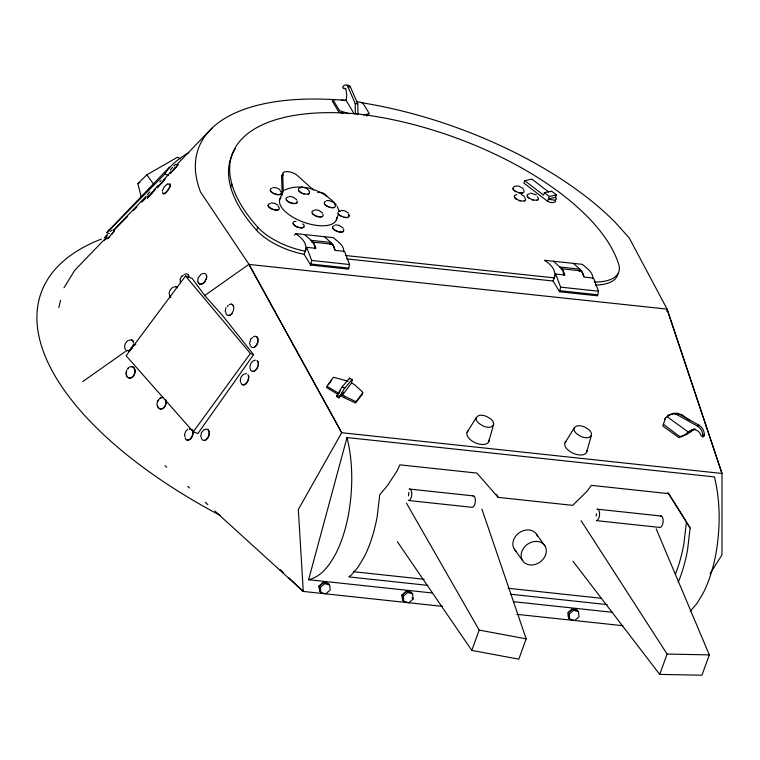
<?xml version="1.0" encoding="UTF-8"?>
<svg xmlns="http://www.w3.org/2000/svg" width="760" height="760" viewBox="0 0 760 760"><rect width="100%" height="100%" fill="white"/><g stroke="black" fill="none" stroke-linecap="round" stroke-linejoin="round"><path stroke-width="1.14" d="M249.508 343.596L250.847 338.647M200.707 436.449L201.457 432.668L204.174 429.571M225.207 311.438L225.957 307.648M687.059 522.899L690.108 527.972L687.61 549.518A82.945 35.758 -83.9 0 1 678.186 582.397M666.919 311.476L667.1 309.111L629.232 237.956L615.106 222.214A248.197 110.741 19.9 0 0 361.085 102.657M663.214 424.08L678.091 435.366C684.142 440.211 689.957 426.132 696.768 430.369A7.049 5.529 59.8 0 1 699.817 433.058L701.119 435.689L702.772 436.886C703.285 432.687 701.081 428.174 697.404 426.056L676.125 414.209L673.284 414L669.123 414.998L665.522 417.895L664.933 419.216M667.822 415.673L673.398 413.269L677.663 413.307L698.934 425.163C702.611 427.281 704.814 431.794 704.311 435.993L702.772 436.886M349.875 379.078L349.552 378.147L341.677 387.505L336.499 396.568L339.017 397.898L341.097 394.611A7.049 0.731 -62.2 0 1 342.637 392.407L343.254 392.226L342.409 395.115L355.965 401.717L363.071 392.502L354.407 384.55L351.51 383.021L342.409 395.115L340.727 394.231M408.471 495.881L408.832 492.451M596.248 516.011L596.486 513.722M169.024 293.512L170.155 289.892L172.776 287.27M313.187 242.136L331.778 244.159L333.868 246.487L335.264 250.401L344.574 251.398L349.562 264.518L348.507 269.135L310.612 265.069L311.666 260.452L306.679 247.342L315.989 248.34L313.804 243.095L311.6 242.07M561.013 268.698L580.744 270.845L582.834 273.173L584.221 277.087L593.541 278.084L598.528 291.203L597.474 295.82L559.578 291.755L560.623 287.137L555.645 274.027L564.956 275.025L562.77 269.781L553.461 261.24M184.395 434.872L185.773 431.176L187.834 429.229M354.322 114.038L346.094 100.348L346.75 95.399L346.104 90.079A7.049 3.04 -83.9 0 0 344.622 88.264L343.349 88.388L342.655 87.248C343.425 84.797 347.168 83.743 347.938 86.792L355.214 103.531L355.376 113.715L357.95 113.99L357.779 103.806L350.056 86.203L348.27 85.063L346.845 85.576M58.814 307.572L60.591 300.248M432.24 592.981L308.598 579.728L347.006 437.541L714.419 476.919C720.508 501.647 720.328 527.563 716.129 552.577A82.945 35.758 -83.9 0 1 703.057 593.332L696.948 603.459L690.26 611.278M488.737 441.702L493.468 424.992A9.538 5.139 23.9 0 0 490.827 419.045L486.799 416.537A9.225 4.969 23.9 0 0 478.439 415.644L476.349 417.487L467.105 432.298M586.615 452.19L591.346 435.48A9.538 5.139 23.9 0 0 588.706 429.533L584.678 427.025A9.225 4.969 23.9 0 0 576.317 426.132L574.227 427.984L564.984 442.795M162.203 190.931L164.321 186.713L167.513 183.796M179.987 279.509L181.707 275.975M305.263 251.256C308.056 243.684 301.34 237.291 295.498 233.595L294.566 235.182M554.23 277.941C557.023 270.37 550.306 263.976 544.464 260.281L582.359 264.337C586.539 268.318 593.313 271.899 592.686 278.616M157.472 401.014L156.95 405.203M310.612 265.069L304.152 254.324A47.823 21.337 19.9 0 1 256.614 230.299A211.964 94.582 19.9 0 1 230.726 187.283L231.866 184.148A206.464 92.121 19.9 0 1 251.332 130.995A211.071 94.183 19.9 0 1 358.758 114.066A211.071 94.183 19.9 0 1 502.769 157.947A206.464 92.121 19.9 0 1 593.294 222.889A211.964 94.582 19.9 0 1 619.181 265.905A50.587 22.572 19.9 0 1 594.32 282.007M256.614 230.299L257.745 227.164A211.964 94.582 19.9 0 1 231.866 184.148M282.197 195.035L281.627 176.51L282.72 173.498A8.806 3.933 19.9 0 1 288.22 171.665A8.806 3.933 19.9 0 1 296.846 175.009L313.557 190.114M279.946 199.044L282.122 193.021M304.152 254.324L306.679 247.342M336.291 220.039L338.466 214.016M330.058 244.444L330.78 242.459L310.868 240.321M548.815 192.109L531.914 179.141L524.751 180.69L523.878 183.103L547.58 201.286L550.525 202.511L553.831 202.559L555.589 201.409L555.313 200.288M555.617 197.325L556.453 199.006L554.705 200.155L549.271 199.376L548.454 198.873L555.617 197.325L556.491 194.911L551.561 191.14L544.407 192.689L543.533 195.101L524.751 180.69M547.58 201.286L549.328 196.469L556.491 194.911M555.645 274.027L553.109 281.01L559.578 291.755M579.025 271.13L579.747 269.144L559.835 267.007M481.925 509.19L526.167 638.837L518.814 659.158L471.817 650.417L479.17 630.087L406.514 503.253M656.203 528.846L709.317 654.882L701.955 675.212L659.727 674.395L667.09 654.065L581.144 520.733M665.522 417.895L662.815 426.018L679.003 437.693L686.593 434.349L695.125 428.944M326.325 387.334L337.012 393.898L337.601 392.578L326.866 386.26L333.526 377.216L348.023 381.188M668.819 415.976L669.351 414.779M686.593 434.349L687.183 433.029M690.916 431.832L691.505 430.512L694.032 428.783M362.121 393.195L362.425 394.079L355.556 403.019L344.109 397.641L344.698 396.321M351.51 383.021L352.402 379.61L349.552 378.147M106.409 236.493L107.34 234.831M339.017 397.898L344.195 388.835L352.07 379.477M147.335 197.505L155.068 189.136L153.986 189.952M147.383 198.008L148.608 196.28M337.915 394.383L336.499 396.568M63.954 287.802L74.822 270.18L106.846 237.016M710.039 573.705L721.962 554.895L722 473.47L667.1 309.111L248.919 264.413L341.696 432.715L722 473.47L667.052 309.225M109.402 233.614L106.78 232.655L164.834 174.068C170.382 164.834 179.607 158.023 188.765 152.674M106.78 232.655L169.518 167.038M163.333 180.386L170.268 172.425M170.354 169.955L172.634 167.191M253.574 354.644L197.913 433.542L193.277 431.822L126.122 355.756L185.516 276.003L192.195 278.492L204.706 295.526L222.195 315.134L253.574 354.644L250.41 353.466L185.516 276.003M147.459 194.693L149.815 191.862M493.468 424.992L491.378 426.844A9.225 4.969 23.9 0 1 483.018 425.952L478.99 423.443A9.538 5.139 23.9 0 1 476.349 417.487M591.346 435.48L589.256 437.332A9.225 4.969 23.9 0 1 580.896 436.44L576.869 433.931A9.538 5.139 23.9 0 1 574.227 427.984M193.277 431.822L250.41 353.466M328.31 384.702L331.616 380.294M171.18 171.437C166.487 177.621 179.987 163.371 177.441 164.711M147.754 196.916L148.399 196.089M153.225 192.061L155.287 189.325L151.43 193.021M164.559 180.063L159.961 185.126M175.38 168.264L178.23 164.568L177.659 164.901M104.357 237.661L107.093 234.84M104.158 240.388L105.545 238.877M159.144 185.079L156.968 187.644L164.986 179.056L163.153 180.785M152.266 193.173L147.497 198.027M175.199 167.305L170.449 173.232M173.318 170.516L174.353 169.404M159.752 181.802L160.949 180.538M113.42 230.214L146.272 196.194M176.662 164.73L211.973 128.174M159.02 186.114L157.273 187.815M114.427 229.748L127.689 216.362M133.494 210.511L136.809 207.157M141.778 202.141L145.93 197.961M155.04 188.755L158.355 185.411M667.289 416.869L688.569 432.212L692.17 429.618M141.322 197.296L137.816 183.654L146.832 174.819L177.412 157.273L180.528 158.764M173.85 165.908L174.353 165.414M172.358 171.513L170.867 172.919M110.171 231.534L112.299 229.919M319.39 589.095L319.029 586.026L323.38 582.207L324.681 583.614L329.612 584.906L330.201 590.026L325.859 593.845L320.919 592.543L319.618 591.137M320.919 592.543L320.33 587.433L324.681 583.614M401.992 594.918L406.334 591.1L411.264 592.392L412.566 593.797L413.155 598.918L408.813 602.727L403.883 601.436L402.581 600.029L401.992 594.918L403.294 596.325L403.883 601.436M403.294 596.325L407.635 592.505L412.566 593.797M569.791 619.219L569.202 614.108L573.543 610.289L578.474 611.582L579.063 616.692L574.721 620.511L569.791 619.219L568.489 617.813L568.138 614.745M108.214 230.508L111.34 228.066M174.752 165.053L175.731 164.416M82.659 381.653L127.139 350.265M131.005 347.538L135.84 344.128M204.487 295.678L248.966 264.29L200.526 192.014A248.197 110.741 19.9 0 1 335.53 99.721M128.221 340.413C125.257 342.152 123.282 346.807 125.628 349.714M201.362 273.923L198.113 277.751L197.743 281.76M676.125 414.209L677.663 413.307M697.404 426.056L698.934 425.163M690.108 431.319L691.505 430.512M702.895 435.556L704.434 434.663M137.816 183.654L139.859 182.486M284.42 190.171C301.91 181.849 324.644 190.921 336.414 205.067M330.438 244.321L331.322 244.074M579.395 271.006L580.288 270.76M514.644 186.19L518.558 186.076L522.994 188.366M308.598 579.728C321.575 576.736 329.602 564.927 335.644 553.954A82.945 35.758 -83.9 0 0 348.726 513.2C352.925 488.176 353.106 462.26 347.006 437.541M317.737 192.593C321.119 191.729 325.394 193.296 326.971 196.526M363.631 115.054L369.351 113.686L362.644 102.666L356.411 101.612M366.32 115.938L368.78 115.007M326.543 200.593L329.887 200.688L334.315 202.977M678.167 414.295L681.482 414.409L689.871 420.441M255.398 360.145C251.085 360.553 248.662 366.32 250.591 369.997M272.954 187.473L276.478 187.834L279.889 189.572M335.359 224.903L338.903 225.292L343.007 227.781M332.785 100.728L332.3 101.127L338.817 111.91L342.978 113.496M667.09 654.065L709.317 654.882M530.442 193.087L536.408 194.921M301.54 187.045L306.432 188.233L309.263 190.864M289.237 196.336L292.904 196.982L296.647 199.605M271.339 202.806L275.006 203.452L278.16 205.343M341.287 210.302L344.954 210.947L348.108 212.838M315.181 209.722L318.858 210.368L322.591 212.99M409.184 489.022L473.394 495.9L474.563 496.783L475.266 498.959A5.662 2.441 -83.9 0 1 474.667 504.668L473.537 506.673L472.197 507.328L408.604 500.507L409.944 499.861L411.084 497.857A5.662 2.441 -83.9 0 0 411.673 492.138L410.979 489.962L409.801 489.079M472.777 495.843L473.394 495.9M596.961 509.153L661.172 516.021L662.34 516.904L663.043 519.08A5.662 2.441 -83.9 0 1 662.444 524.799L661.314 526.803L659.975 527.45L596.381 520.638L597.721 519.982L598.851 517.978A5.662 2.441 -83.9 0 0 599.45 512.269L598.756 510.093L597.578 509.209M660.554 515.964L661.172 516.021M246.468 373.663C242.335 373.207 239.637 378.309 240.407 381.938M347.938 86.792L350.502 87.067M343.349 88.388L345.914 88.663M346.094 100.348L332.794 99.465L339.492 110.609L348.783 113.705M355.214 103.531L357.779 103.806M295.498 233.595L333.402 237.652C337.582 241.642 344.356 245.214 343.719 251.93M345.42 255.493L554.372 277.894M346.645 258.885L553.232 281.029M311.666 260.452L349.562 264.518M560.623 287.137L598.528 291.203M310.983 264.043L348.878 268.109M559.949 290.728L597.844 294.794M427.842 585.371L348.773 576.897L351.376 574.959L358.055 567.131L364.163 557.014A82.945 35.758 -83.9 0 0 377.245 516.249L379.743 494.703L387.514 485.516L397.062 470.962L399.874 464.835L476.947 473.09L498.142 497.372L572.736 505.362L586.967 491.321L591.442 485.365L668.524 493.63L690.108 527.972M353.372 571.691L424.175 579.281M507.965 588.259L601.198 598.253M510.454 594.225L607.221 604.599M513.494 601.692L612.417 612.294M442.443 606.366L303.269 591.442L214.843 511.024M516.753 614.327L622.915 625.708M479.17 630.087L526.167 638.837M573.23 609.14L577.172 610.175L578.474 611.582M577.381 610.403L572.451 609.102L568.109 612.921L568.698 618.032M411.474 592.619L406.543 591.318L402.202 595.137L402.791 600.258M324.358 582.464L328.31 583.5L329.612 584.906M328.519 583.727L323.589 582.436L319.238 586.245L319.827 591.365M164.834 174.068L168.311 175.37M521.274 194.57L524.428 196.469M561.478 268.784L563.036 270.94L563.778 275.519M342.133 386.925L344.66 388.255M337.601 392.578L339.131 393.385M340.052 395.504L344.109 397.641M337.126 395.295L339.644 396.625M544.407 192.689L549.328 196.469M573.372 263.378L581.865 271.054L583.67 276.697M324.406 236.692L332.899 244.369L334.713 250.012M304.494 234.555C308.674 238.545 315.447 242.117 314.82 248.833M164.948 465.633L166.696 467.229M187.71 486.343L189.458 487.929M205.219 502.265L207.841 504.649M279.993 569.477L283.442 572.726M288.61 577.609L303.269 591.442L298.328 509.485L341.696 432.715L248.966 264.29M573.543 610.289L572.242 608.883L567.9 612.693L569.202 614.108M406.334 591.1L407.635 592.505M412.062 597.731L413.155 598.918M319.029 586.026L320.33 587.433M572.936 561.212L659.727 674.395M146.832 174.819L154.023 184.727M536.579 534.318L544.892 545.813A13.385 10.896 -35.9 0 1 533.207 564.87A13.385 10.896 -35.9 0 1 523.108 548.919A13.385 10.896 -35.9 0 1 544.892 545.813M514.273 549.1L522.586 560.595M397.375 541.718L471.817 650.417M667.936 492.461L686.442 521.883L683.943 543.428A82.945 35.758 -83.9 0 1 675.383 574.208M496.308 494.323L498.142 497.372M337.269 206.416L338.846 210.453M282.72 173.498L283.29 192.023M341.325 100.139A248.197 110.741 19.9 0 1 346.009 100.538M586.872 450.509A11.799 6.356 23.9 0 1 573.372 453.368A11.799 6.356 23.9 0 1 565.981 441.427M488.993 440.021A11.799 6.356 23.9 0 1 475.494 442.88A11.799 6.356 23.9 0 1 468.103 430.939M516.163 551.228A13.385 10.896 -35.9 0 1 519.118 532.827A13.385 10.896 -35.9 0 1 537.424 536.038M220.324 515.498A348.821 155.638 19.9 0 1 101.394 239.058M113.753 230.28A5.89 0.665 -49.1 0 1 110.552 235.41A5.89 0.665 -49.1 0 1 107.017 237.88M114.437 230.698A5.89 0.665 -49.1 0 1 113.487 232.237M112.698 233.282A5.89 0.665 -49.1 0 1 111.767 234.431M109.754 236.702A5.89 0.665 -49.1 0 1 107.986 238.44M247.969 374.67A5.89 3.429 -67.2 0 1 246.354 383.03A5.89 3.429 -67.2 0 1 240.968 382.822M248.615 375.744A5.89 3.429 -67.2 0 1 247.009 382.555A5.89 3.429 -67.2 0 1 242.278 384.579M129.647 366.966A5.89 4.237 -72.3 0 1 134.947 371.526A5.89 4.237 -72.3 0 1 129.133 377.995A5.89 4.237 -72.3 0 1 126.844 370.082M127.604 368.78A5.89 4.237 -72.3 0 1 128.564 367.716M130.986 366.633A5.89 4.237 -72.3 0 1 134.406 374.547A5.89 4.237 -72.3 0 1 126.768 375.858M126.398 374.556A5.89 4.237 -72.3 0 1 126.53 371.602M127.794 368.847A5.89 4.237 -72.3 0 1 128.754 367.783M256.889 360.515A5.89 3.429 -67.6 0 1 256.87 368.344A5.89 3.429 -67.6 0 1 251.085 370.405M257.773 361.266A5.89 3.429 -67.6 0 1 258.219 362.244M258.409 363.479A5.89 3.429 -67.6 0 1 258.343 364.866M258.01 366.329A5.89 3.429 -67.6 0 1 252.804 371.459M204.744 429.618A5.89 3.639 -69.4 0 1 209.152 432.411A5.89 3.639 -69.4 0 1 205.627 439.916A5.89 3.639 -69.4 0 1 201.219 437.133M207.888 429.542A5.89 3.639 -69.4 0 1 208.611 430.226M209.114 431.233A5.89 3.639 -69.4 0 1 204.801 440.43M192.071 429.846A5.89 3.667 -69.8 0 1 190.807 438.339A5.89 3.667 -69.8 0 1 185.145 438.035M184.889 436.772A5.89 3.667 -69.8 0 1 184.908 435.356M189.449 428.849A5.89 3.667 -69.8 0 1 190.456 428.801M192.28 429.923A5.89 3.667 -69.8 0 1 192.498 435.831A5.89 3.667 -69.8 0 1 188.48 440.125M187.482 440.173A5.89 3.667 -69.8 0 1 186.589 439.831M189.658 428.925A5.89 3.667 -69.8 0 1 190.665 428.877M168.074 184.376A5.89 1.862 -54.9 0 1 169.936 186.105A5.89 1.862 -54.9 0 1 165.452 192.679A5.89 1.862 -54.9 0 1 162.811 192.1M170.192 184.205A5.89 1.862 -54.9 0 1 169.499 187.843M168.777 189.136A5.89 1.862 -54.9 0 1 167.912 190.399M166.963 191.567A5.89 1.862 -54.9 0 1 163.181 193.629M229.263 304.617A5.89 3.676 -69.4 0 1 233.709 307.467A5.89 3.676 -69.4 0 1 230.156 314.953A5.89 3.676 -69.4 0 1 225.71 312.103M227.325 306.47A5.89 3.676 -69.4 0 1 228.247 305.387M233.159 305.273A5.89 3.676 -69.4 0 1 233.662 306.29M232.303 313.187A5.89 3.676 -69.4 0 1 228.304 315.505M231.534 304.228A5.89 3.676 -69.4 0 1 232.427 304.57M165.49 399.674A5.89 4.208 -73.6 0 1 163.077 408.205A5.89 4.208 -73.6 0 1 157.339 405.431M157.938 401.014A5.89 4.208 -73.6 0 1 158.678 399.703M159.609 398.639A5.89 4.208 -73.6 0 1 162.944 397.48M165.689 399.731A5.89 4.208 -73.6 0 1 163.789 407.835A5.89 4.208 -73.6 0 1 157.909 406.799M158.127 401.071A5.89 4.208 -73.6 0 1 158.868 399.76M159.809 398.696A5.89 4.208 -73.6 0 1 163.134 397.537M173.745 287.195A5.89 3.496 -60.6 0 1 177.346 287.764M170.63 297.188A5.89 3.496 -60.6 0 1 169.461 294.329M170.839 297.302A5.89 3.496 -60.6 0 1 169.784 295.649M176.044 286.872A5.89 3.496 -60.6 0 1 176.899 287.204M129.171 340.299A5.89 3.61 -61.9 0 1 133.465 343.073M133.342 344.441A5.89 3.61 -61.9 0 1 132.934 345.866M132.278 347.253A5.89 3.61 -61.9 0 1 127.195 350.731M133.066 340.974A5.89 3.61 -61.9 0 1 133.504 341.962M132.477 347.358A5.89 3.61 -61.9 0 1 128.421 350.806M131.499 339.957A5.89 3.61 -61.9 0 1 132.382 340.29M184.518 274.331A5.89 3.496 -60.9 0 1 188.679 277.02M180.434 282.72A5.89 3.496 -60.9 0 1 180.452 280.165M182.419 276.117A5.89 3.496 -60.9 0 1 183.435 275.082M188.328 274.968A5.89 3.496 -60.9 0 1 188.879 277.134M202.312 273.856A5.89 3.553 -60 0 1 206.53 276.155A5.89 3.553 -60 0 1 202.996 283.252A5.89 3.553 -60 0 1 198.151 282.197M206.606 275.49A5.89 3.553 -60 0 1 206.159 279.452M205.475 280.82A5.89 3.553 -60 0 1 198.35 282.312M253.46 336.709A5.89 3.639 -71 0 1 257.583 342.456A5.89 3.639 -71 0 1 250.809 346.522M250.306 345.505A5.89 3.639 -71 0 1 250.04 344.242M251.569 338.58A5.89 3.639 -71 0 1 252.462 337.488M256.576 336.632A5.89 3.639 -71 0 1 258.067 339.615M258.067 341.041A5.89 3.639 -71 0 1 253.631 347.586M338.58 393.281A7.049 0.731 -62.2 0 1 339.178 392.35M339.691 391.609A7.049 0.731 -62.2 0 1 340.119 391.087M230.726 187.283A206.464 92.121 19.9 0 1 235.419 148.694M618.013 273.837A50.587 22.572 19.9 0 1 595.308 285.133M305.283 251.199A47.823 21.337 19.9 0 1 257.745 227.164M336.756 217.417A30.067 13.414 19.9 0 1 303.886 222.281A30.067 13.414 19.9 0 1 280.858 197.524M281.627 176.51A8.806 3.933 19.9 0 1 283.404 174.933M524.134 191.111A5.89 2.631 19.9 0 1 516.809 191.891A5.89 2.631 19.9 0 1 514.264 186.751M523.156 189.487A5.89 2.631 19.9 0 1 523.82 190.314M522.728 192.993A5.89 2.631 19.9 0 1 518.899 192.869M516.04 191.805A5.89 2.631 19.9 0 1 514.814 191.064M513.827 190.256A5.89 2.631 19.9 0 1 512.857 188.632M524.59 197.59A5.89 2.631 19.9 0 1 523.156 201.03A5.89 2.631 19.9 0 1 515.346 198.123A5.89 2.631 19.9 0 1 516.781 194.684M524.951 200.716A5.89 2.631 19.9 0 1 524.153 201.096M520.334 200.972A5.89 2.631 19.9 0 1 518.871 200.526M516.239 199.167A5.89 2.631 19.9 0 1 514.283 196.736M537.424 196.755A5.89 2.631 19.9 0 1 536 200.193A5.89 2.631 19.9 0 1 528.19 197.286A5.89 2.631 19.9 0 1 529.615 193.847M537.795 199.88A5.89 2.631 19.9 0 1 536.997 200.26M533.168 200.146A5.89 2.631 19.9 0 1 531.706 199.69M529.083 198.341A5.89 2.631 19.9 0 1 527.126 195.909M296.894 200.83A5.89 2.631 19.9 0 1 291.317 202.948A5.89 2.631 19.9 0 1 286.529 197.648M287.327 197.267A5.89 2.631 19.9 0 1 288.41 197.096M297.036 202.568A5.89 2.631 19.9 0 1 296.59 203.119M295.792 203.5A5.89 2.631 19.9 0 1 286.226 199.937M343.216 228.959A5.89 2.631 19.9 0 1 341.145 231.961A5.89 2.631 19.9 0 1 333.697 229.159A5.89 2.631 19.9 0 1 334.466 225.663M343.434 231.401A5.89 2.631 19.9 0 1 341.838 232.142M340.623 232.199A5.89 2.631 19.9 0 1 332.614 228.028M309.197 191.548A5.89 2.631 19.9 0 1 303.63 193.657A5.89 2.631 19.9 0 1 298.841 188.366M299.63 187.986A5.89 2.631 19.9 0 1 300.723 187.805M308.892 193.838A5.89 2.631 19.9 0 1 308.104 194.218M304.276 194.104A5.89 2.631 19.9 0 1 302.812 193.648M301.416 193.04A5.89 2.631 19.9 0 1 298.537 190.655M334.476 204.098A5.89 2.631 19.9 0 1 333.44 207.508A5.89 2.631 19.9 0 1 325.859 205.181A5.89 2.631 19.9 0 1 325.584 201.371M334.048 207.603A5.89 2.631 19.9 0 1 330.229 207.489M328.757 207.034A5.89 2.631 19.9 0 1 324.482 204.041M348.27 213.968A5.89 2.631 19.9 0 1 345.534 217.36A5.89 2.631 19.9 0 1 338.058 212.876M338.58 211.612A5.89 2.631 19.9 0 1 340.461 211.061M347.842 217.464A5.89 2.631 19.9 0 1 344.014 217.35M341.164 216.286A5.89 2.631 19.9 0 1 337.972 213.113M339.292 211.48A5.89 2.631 19.9 0 1 340.375 211.299M348.849 215.042A5.89 2.631 19.9 0 1 349.163 215.831M278.322 206.473A5.89 2.631 19.9 0 1 276.897 209.912A5.89 2.631 19.9 0 1 269.087 206.995A5.89 2.631 19.9 0 1 270.512 203.556M278.692 209.589A5.89 2.631 19.9 0 1 274.065 209.855M272.602 209.409A5.89 2.631 19.9 0 1 268.023 205.618M279.984 190.646A5.89 2.631 19.9 0 1 279.661 194.456A5.89 2.631 19.9 0 1 271.728 192.052A5.89 2.631 19.9 0 1 272.051 188.243M281.124 193.933A5.89 2.631 19.9 0 1 274.094 193.752M272.764 193.068A5.89 2.631 19.9 0 1 270.294 190.646M302.755 223.839A5.89 2.631 19.9 0 1 302.052 227.696A5.89 2.631 19.9 0 1 293.901 224.694A5.89 2.631 19.9 0 1 296.02 221.359M303.895 227.116A5.89 2.631 19.9 0 1 303.278 227.601M302.337 227.886A5.89 2.631 19.9 0 1 299.763 227.82M298.309 227.477A5.89 2.631 19.9 0 1 293.065 223.839M322.838 214.215A5.89 2.631 19.9 0 1 319.894 216.818A5.89 2.631 19.9 0 1 312.673 213.636A5.89 2.631 19.9 0 1 314.365 210.482M322.534 216.505A5.89 2.631 19.9 0 1 320.653 217.065M319.352 217.027A5.89 2.631 19.9 0 1 315.058 215.707M313.832 214.966A5.89 2.631 19.9 0 1 312.18 213.322"/></g></svg>
